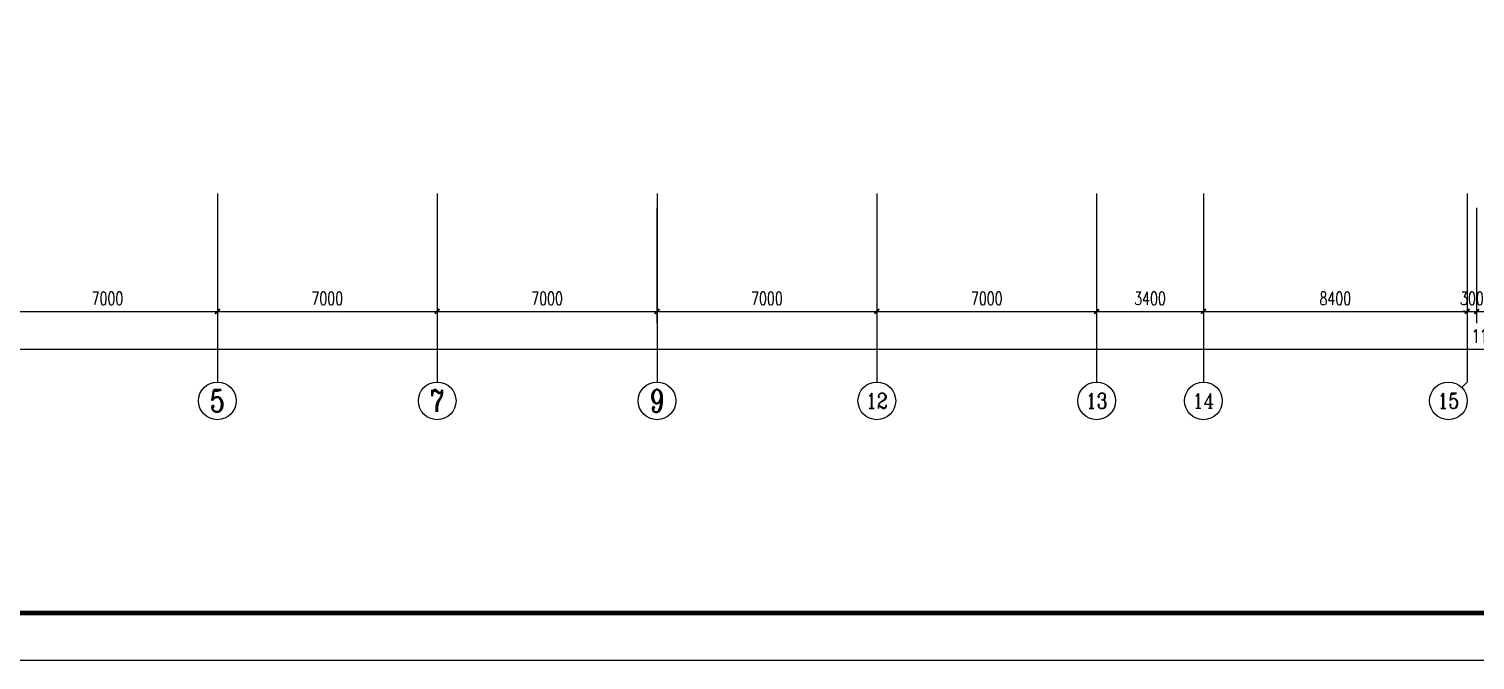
# Model space of a CAD drawing. Extents: x 0 to 302064749, y -59725395 to 1524223.
# Drawn here: x 208851080 to 213456080, y -24088410 to -22078836 of the extents above; entities that cross this region are included whole.
import ezdxf
from ezdxf.enums import TextEntityAlignment as Align

# ---------------------------------------------------------------- set-up
doc = ezdxf.new("R2010")
doc.units = 0
doc.header["$LTSCALE"] = 1000
for name, color, linetype in [('0-底图', 7, 'Continuous'), ('AXIS', 3, 'Continuous'), ('AXIS_TEXT', 7, 'Continuous'), ('BTTK', 7, 'Continuous'), ('PUB_TITLE', 4, 'Continuous')]:
    doc.layers.add(name, color=color, linetype=linetype)
doc.styles.add('_TCH_AXIS', font='COMPLEX', dxfattribs={"bigfont": 'GBCBIG'})
doc.styles.add('A_DIM_T3', font='simplex.shx', dxfattribs={"width": 0.7, "bigfont": 'gbcbig.shx'})
doc.styles.add('COMPLEX', font='COMPLEX')
doc.styles.add('HZ(TK)', font='geniso.shx', dxfattribs={"width": 0.9, "bigfont": 'hztxt.shx'})
doc.dimstyles.new('_TCH_ARCH&&150', dxfattribs={"dimtxt": 420, "dimasz": 150, "dimexe": 375, "dimexo": 450, "dimgap": 202.5, "dimtad": 1, "dimdec": 0, "dimzin": 0, "dimdsep": 46, "dimtxsty": 'A_DIM_T3', "dimblk": 'ARCHTICK', "dimcen": 0.09, "dimclrt": 7, "dimazin": 2, "dimtfac": 1, "dimtdec": 0, "dimtix": 1, "dimtmove": 2, "dimatfit": 3, "dimfxl": 150, "dimtolj": 1, "dimtzin": 0, "dimarcsym": 0})

# ---------------------------------------------------------------- blocks, each defined once
blk = doc.blocks.new('vhtemplate_2020年新竖式图框_A0')
at = {"layer": 'PUB_TITLE', "color": 7}
blk.add_lwpolyline([(0, 0), (1189, 0), (1189, 841), (0, 841)], close=True, dxfattribs=at)
at = {"layer": 'PUB_TITLE', "const_width": 1}
blk.add_lwpolyline([(25, 10), (1179, 10), (1179, 831), (25, 831)], close=True, dxfattribs=at)
at = {"layer": 'BTTK', "color": 4, "style": 'HZ(TK)', "width": 0.9}
for tag, p in [('合作单位', (1144, 743.5)), ('建设单位', (1144, 209.5)), ('工程名称', (1144, 176.5)), ('子项名称', (1154, 160)), ('图纸名称', (1144, 141))]:
    blk.add_attdef(tag, text='', height=3.5, dxfattribs=at).set_placement(p, align=Align.MIDDLE_CENTER)
for tag, p in [('注册证书号', (1156.5, 309.01)), ('注册印章号', (1156.5, 301.01)), ('设计号', (1154, 193)), ('图别', (1137.75, 34)), ('图号', (1170.25, 34)), ('版本号', (1137.75, 26)), ('日期', (1170.25, 26))]:
    blk.add_attdef(tag, text='', height=3.5, dxfattribs=at).set_placement(p, align=Align.MIDDLE)
blk = doc.blocks.new('_AXISO')
blk.add_circle((0, 0), 0.5)
at = {"layer": 'AXIS_TEXT', "style": 'COMPLEX', "width": 1.041667}
blk.add_attdef('A', text='', height=0.56, dxfattribs=at).set_placement((-0.25, -0.28), (0.25, -0.28), align=Align.FIT)
blk = doc.blocks.new('_ArchTick')
at = {"color": 0, "linetype": 'ByBlock', "const_width": 0.4}
blk.add_lwpolyline([(-0.5, -0.5), (0.5, 0.5)], dxfattribs=at)
blk = doc.blocks.new('*D794')
at = {"layer": 'AXIS', "color": 0, "lineweight": -2, "transparency": 16777216}
for p, q in [((1061311, -195248), (1061311, -200123)), ((1172511, -195248), (1172511, -200123)), ((1061311, -199748), (1172511, -199748))]:
    blk.add_line(p, q, dxfattribs=at)
at = {"layer": 'Defpoints', "color": 0, "transparency": 16777216}
for p in [(1061311, -194798), (1172511, -194798), (1172511, -199748)]:
    blk.add_point(p, dxfattribs=at)
at = {"layer": 'AXIS', "color": 0, "lineweight": -2, "transparency": 16777216, "xscale": 150, "yscale": 150, "zscale": 150, "rotation": 180}
blk.add_blockref('_ArchTick', (1061311, -199748), dxfattribs=at)
at = {"layer": 'AXIS', "color": 0, "lineweight": -2, "transparency": 16777216, "xscale": 150, "yscale": 150, "zscale": 150}
blk.add_blockref('_ArchTick', (1172511, -199748), dxfattribs=at)
at = {"layer": 'AXIS', "color": 7, "transparency": 16777216, "insert": (1116911, -199335), "char_height": 420, "attachment_point": 5, "style": 'A_DIM_T3'}
blk.add_mtext('\\A1;111200', dxfattribs=at)
blk = doc.blocks.new('*D843')
at = {"layer": 'AXIS', "color": 0, "lineweight": -2, "transparency": 16777216}
for p, q in [((1069211, -195248), (1069211, -198923)), ((1076211, -195248), (1076211, -198923)), ((1069211, -198548), (1076211, -198548))]:
    blk.add_line(p, q, dxfattribs=at)
at = {"layer": 'Defpoints', "color": 0, "transparency": 16777216}
for p in [(1069211, -194798), (1076211, -194798), (1076211, -198548)]:
    blk.add_point(p, dxfattribs=at)
at = {"layer": 'AXIS', "color": 0, "lineweight": -2, "transparency": 16777216, "xscale": 150, "yscale": 150, "zscale": 150, "rotation": 180}
blk.add_blockref('_ArchTick', (1069211, -198548), dxfattribs=at)
at = {"layer": 'AXIS', "color": 0, "lineweight": -2, "transparency": 16777216, "xscale": 150, "yscale": 150, "zscale": 150}
blk.add_blockref('_ArchTick', (1076211, -198548), dxfattribs=at)
at = {"layer": 'AXIS', "color": 7, "transparency": 16777216, "insert": (1072711, -198135), "char_height": 420, "attachment_point": 5, "style": 'A_DIM_T3'}
blk.add_mtext('\\A1;7000', dxfattribs=at)
blk = doc.blocks.new('*D844')
at = {"layer": 'AXIS', "color": 0, "lineweight": -2, "transparency": 16777216}
for p, q in [((1076211, -195248), (1076211, -198923)), ((1083211, -195248), (1083211, -198923)), ((1076211, -198548), (1083211, -198548))]:
    blk.add_line(p, q, dxfattribs=at)
at = {"layer": 'Defpoints', "color": 0, "transparency": 16777216}
for p in [(1076211, -194798), (1083211, -194798), (1083211, -198548)]:
    blk.add_point(p, dxfattribs=at)
at = {"layer": 'AXIS', "color": 0, "lineweight": -2, "transparency": 16777216, "xscale": 150, "yscale": 150, "zscale": 150, "rotation": 180}
blk.add_blockref('_ArchTick', (1076211, -198548), dxfattribs=at)
at = {"layer": 'AXIS', "color": 0, "lineweight": -2, "transparency": 16777216, "xscale": 150, "yscale": 150, "zscale": 150}
blk.add_blockref('_ArchTick', (1083211, -198548), dxfattribs=at)
at = {"layer": 'AXIS', "color": 7, "transparency": 16777216, "insert": (1079711, -198135), "char_height": 420, "attachment_point": 5, "style": 'A_DIM_T3'}
blk.add_mtext('\\A1;7000', dxfattribs=at)
blk = doc.blocks.new('*D845')
at = {"layer": 'AXIS', "color": 0, "lineweight": -2, "transparency": 16777216}
for p, q in [((1083211, -195248), (1083211, -198923)), ((1090211, -195248), (1090211, -198923)), ((1083211, -198548), (1090211, -198548))]:
    blk.add_line(p, q, dxfattribs=at)
at = {"layer": 'Defpoints', "color": 0, "transparency": 16777216}
for p in [(1083211, -194798), (1090211, -194798), (1090211, -198548)]:
    blk.add_point(p, dxfattribs=at)
at = {"layer": 'AXIS', "color": 0, "lineweight": -2, "transparency": 16777216, "xscale": 150, "yscale": 150, "zscale": 150, "rotation": 180}
blk.add_blockref('_ArchTick', (1083211, -198548), dxfattribs=at)
at = {"layer": 'AXIS', "color": 0, "lineweight": -2, "transparency": 16777216, "xscale": 150, "yscale": 150, "zscale": 150}
blk.add_blockref('_ArchTick', (1090211, -198548), dxfattribs=at)
at = {"layer": 'AXIS', "color": 7, "transparency": 16777216, "insert": (1086711, -198135), "char_height": 420, "attachment_point": 5, "style": 'A_DIM_T3'}
blk.add_mtext('\\A1;7000', dxfattribs=at)
blk = doc.blocks.new('*D846')
at = {"layer": 'AXIS', "color": 0, "lineweight": -2, "transparency": 16777216}
for p, q in [((1090211, -195248), (1090211, -198923)), ((1097211, -195248), (1097211, -198923)), ((1090211, -198548), (1097211, -198548))]:
    blk.add_line(p, q, dxfattribs=at)
at = {"layer": 'Defpoints', "color": 0, "transparency": 16777216}
for p in [(1090211, -194798), (1097211, -194798), (1097211, -198548)]:
    blk.add_point(p, dxfattribs=at)
at = {"layer": 'AXIS', "color": 0, "lineweight": -2, "transparency": 16777216, "xscale": 150, "yscale": 150, "zscale": 150, "rotation": 180}
blk.add_blockref('_ArchTick', (1090211, -198548), dxfattribs=at)
at = {"layer": 'AXIS', "color": 0, "lineweight": -2, "transparency": 16777216, "xscale": 150, "yscale": 150, "zscale": 150}
blk.add_blockref('_ArchTick', (1097211, -198548), dxfattribs=at)
at = {"layer": 'AXIS', "color": 7, "transparency": 16777216, "insert": (1093711, -198135), "char_height": 420, "attachment_point": 5, "style": 'A_DIM_T3'}
blk.add_mtext('\\A1;7000', dxfattribs=at)
blk = doc.blocks.new('*D847')
at = {"layer": 'AXIS', "color": 0, "lineweight": -2, "transparency": 16777216}
for p, q in [((1097211, -195248), (1097211, -198923)), ((1104211, -195248), (1104211, -198923)), ((1097211, -198548), (1104211, -198548))]:
    blk.add_line(p, q, dxfattribs=at)
at = {"layer": 'Defpoints', "color": 0, "transparency": 16777216}
for p in [(1097211, -194798), (1104211, -194798), (1104211, -198548)]:
    blk.add_point(p, dxfattribs=at)
at = {"layer": 'AXIS', "color": 0, "lineweight": -2, "transparency": 16777216, "xscale": 150, "yscale": 150, "zscale": 150, "rotation": 180}
blk.add_blockref('_ArchTick', (1097211, -198548), dxfattribs=at)
at = {"layer": 'AXIS', "color": 0, "lineweight": -2, "transparency": 16777216, "xscale": 150, "yscale": 150, "zscale": 150}
blk.add_blockref('_ArchTick', (1104211, -198548), dxfattribs=at)
at = {"layer": 'AXIS', "color": 7, "transparency": 16777216, "insert": (1100711, -198135), "char_height": 420, "attachment_point": 5, "style": 'A_DIM_T3'}
blk.add_mtext('\\A1;7000', dxfattribs=at)
blk = doc.blocks.new('*D848')
at = {"layer": 'AXIS', "color": 0, "lineweight": -2, "transparency": 16777216}
for p, q in [((1104211, -195248), (1104211, -198923)), ((1107611, -195248), (1107611, -198923)), ((1104211, -198548), (1107611, -198548))]:
    blk.add_line(p, q, dxfattribs=at)
at = {"layer": 'Defpoints', "color": 0, "transparency": 16777216}
for p in [(1104211, -194798), (1107611, -194798), (1107611, -198548)]:
    blk.add_point(p, dxfattribs=at)
at = {"layer": 'AXIS', "color": 0, "lineweight": -2, "transparency": 16777216, "xscale": 150, "yscale": 150, "zscale": 150, "rotation": 180}
blk.add_blockref('_ArchTick', (1104211, -198548), dxfattribs=at)
at = {"layer": 'AXIS', "color": 0, "lineweight": -2, "transparency": 16777216, "xscale": 150, "yscale": 150, "zscale": 150}
blk.add_blockref('_ArchTick', (1107611, -198548), dxfattribs=at)
at = {"layer": 'AXIS', "color": 7, "transparency": 16777216, "insert": (1105911, -198135), "char_height": 420, "attachment_point": 5, "style": 'A_DIM_T3'}
blk.add_mtext('\\A1;3400', dxfattribs=at)
blk = doc.blocks.new('*D849')
at = {"layer": 'AXIS', "color": 0, "lineweight": -2, "transparency": 16777216}
for p, q in [((1107611, -195248), (1107611, -198923)), ((1116011, -195248), (1116011, -198923)), ((1107611, -198548), (1116011, -198548))]:
    blk.add_line(p, q, dxfattribs=at)
at = {"layer": 'Defpoints', "color": 0, "transparency": 16777216}
for p in [(1107611, -194798), (1116011, -194798), (1116011, -198548)]:
    blk.add_point(p, dxfattribs=at)
at = {"layer": 'AXIS', "color": 0, "lineweight": -2, "transparency": 16777216, "xscale": 150, "yscale": 150, "zscale": 150, "rotation": 180}
blk.add_blockref('_ArchTick', (1107611, -198548), dxfattribs=at)
at = {"layer": 'AXIS', "color": 0, "lineweight": -2, "transparency": 16777216, "xscale": 150, "yscale": 150, "zscale": 150}
blk.add_blockref('_ArchTick', (1116011, -198548), dxfattribs=at)
at = {"layer": 'AXIS', "color": 7, "transparency": 16777216, "insert": (1111811, -198135), "char_height": 420, "attachment_point": 5, "style": 'A_DIM_T3'}
blk.add_mtext('\\A1;8400', dxfattribs=at)
blk = doc.blocks.new('*D850')
at = {"layer": 'AXIS', "color": 0, "lineweight": -2, "transparency": 16777216}
for p, q in [((1116011, -195248), (1116011, -198923)), ((1116311, -195248), (1116311, -198923)), ((1116011, -198548), (1115861, -198548)), ((1116011, -198548), (1116311, -198548)), ((1116311, -198548), (1116461, -198548))]:
    blk.add_line(p, q, dxfattribs=at)
at = {"layer": 'Defpoints', "color": 0, "transparency": 16777216}
for p in [(1116011, -194798), (1116311, -194798), (1116311, -198548)]:
    blk.add_point(p, dxfattribs=at)
at = {"layer": 'AXIS', "color": 0, "lineweight": -2, "transparency": 16777216, "xscale": 150, "yscale": 150, "zscale": 150}
blk.add_blockref('_ArchTick', (1116011, -198548), dxfattribs=at)
at = {"layer": 'AXIS', "color": 0, "lineweight": -2, "transparency": 16777216, "xscale": 150, "yscale": 150, "zscale": 150, "rotation": 180}
blk.add_blockref('_ArchTick', (1116311, -198548), dxfattribs=at)
at = {"layer": 'AXIS', "color": 7, "transparency": 16777216, "insert": (1116161, -198135), "char_height": 420, "attachment_point": 5, "style": 'A_DIM_T3'}
blk.add_mtext('\\A1;300', dxfattribs=at)
blk = doc.blocks.new('*D851')
at = {"layer": 'AXIS', "color": 0, "lineweight": -2, "transparency": 16777216}
for p, q in [((1116311, -195248), (1116311, -198923)), ((1123311, -195248), (1123311, -198923)), ((1116311, -198548), (1123311, -198548))]:
    blk.add_line(p, q, dxfattribs=at)
at = {"layer": 'Defpoints', "color": 0, "transparency": 16777216}
for p in [(1116311, -194798), (1123311, -194798), (1123311, -198548)]:
    blk.add_point(p, dxfattribs=at)
at = {"layer": 'AXIS', "color": 0, "lineweight": -2, "transparency": 16777216, "xscale": 150, "yscale": 150, "zscale": 150, "rotation": 180}
blk.add_blockref('_ArchTick', (1116311, -198548), dxfattribs=at)
at = {"layer": 'AXIS', "color": 0, "lineweight": -2, "transparency": 16777216, "xscale": 150, "yscale": 150, "zscale": 150}
blk.add_blockref('_ArchTick', (1123311, -198548), dxfattribs=at)
at = {"layer": 'AXIS', "color": 7, "transparency": 16777216, "insert": (1119811, -198135), "char_height": 420, "attachment_point": 5, "style": 'A_DIM_T3'}
blk.add_mtext('\\A1;7000', dxfattribs=at)
blk = doc.blocks.new('jgfjh')
at = {"layer": 'AXIS'}
for p, q in [((1076211.3, -194797.5), (1076211.3, -200797.5)), ((1083211.3, -194797.5), (1083211.3, -200797.5)), ((1090211.3, -194797.5), (1090211.3, -200797.5)), ((1097211.3, -194797.5), (1097211.3, -200797.5)), ((1104211.3, -194797.5), (1104211.3, -200797.5)), ((1107611.3, -194797.5), (1107611.3, -200797.5)), ((1116011.3, -194797.5), (1116011.3, -200797.5)), ((1115835.6, -200973.3), (1116011.3, -200797.5))]:
    blk.add_line(p, q, dxfattribs=at)
ref = blk.add_blockref('_AXISO', (1076211.3, -201397.5), dxfattribs=dict(at, xscale=1200, yscale=1200, zscale=1200))
ref.add_attrib('A', '5', dxfattribs={"layer": 'AXIS_TEXT', "height": 698.9, "style": '_TCH_AXIS'}).set_placement((1075978.3, -201747), (1076444.3, -201747), align=Align.FIT)
ref = blk.add_blockref('_AXISO', (1083211.3, -201397.5), dxfattribs=dict(at, xscale=1200, yscale=1200, zscale=1200))
ref.add_attrib('A', '7', dxfattribs={"layer": 'AXIS_TEXT', "height": 698.9, "style": '_TCH_AXIS'}).set_placement((1082978.3, -201747), (1083444.3, -201747), align=Align.FIT)
ref = blk.add_blockref('_AXISO', (1090211.3, -201397.5), dxfattribs=dict(at, xscale=1200, yscale=1200, zscale=1200))
ref.add_attrib('A', '9', dxfattribs={"layer": 'AXIS_TEXT', "height": 714.2, "style": '_TCH_AXIS', "width": 0.928571}).set_placement((1089990.2, -201754.6), (1090432.4, -201754.6), align=Align.FIT)
ref = blk.add_blockref('_AXISO', (1097211.3, -201397.5), dxfattribs=dict(at, xscale=1200, yscale=1200, zscale=1200))
ref.add_attrib('A', '12', dxfattribs={"layer": 'AXIS_TEXT', "height": 481.71, "style": '_TCH_AXIS', "width": 1.034483}).set_placement((1096867.2, -201638.4), (1097555.4, -201638.4), align=Align.FIT)
ref = blk.add_blockref('_AXISO', (1104211.3, -201397.5), dxfattribs=dict(at, xscale=1200, yscale=1200, zscale=1200))
ref.add_attrib('A', '13', dxfattribs={"layer": 'AXIS_TEXT', "height": 481.71, "style": '_TCH_AXIS', "width": 1.034483}).set_placement((1103867.2, -201638.4), (1104555.4, -201638.4), align=Align.FIT)
ref = blk.add_blockref('_AXISO', (1107611.3, -201397.5), dxfattribs=dict(at, xscale=1200, yscale=1200, zscale=1200))
ref.add_attrib('A', '14', dxfattribs={"layer": 'AXIS_TEXT', "height": 471.11, "style": '_TCH_AXIS'}).set_placement((1107263.6, -201633.1), (1107959, -201633.1), align=Align.FIT)
ref = blk.add_blockref('_AXISO', (1115411.3, -201397.5), dxfattribs=dict(at, xscale=1200, yscale=1200, zscale=1200))
ref.add_attrib('A', '15', dxfattribs={"layer": 'AXIS_TEXT', "height": 481.71, "style": '_TCH_AXIS', "width": 1.034483}).set_placement((1115067.2, -201638.4), (1115755.4, -201638.4), align=Align.FIT)
for p1, p2, distance, picture, middle in [((1061311.3, -194797.5), (1172511.3, -194797.5), -4950, '*D794', (1116911.3, -199335)), ((1069211.3, -194797.5), (1076211.3, -194797.5), -3750, '*D843', (1072711.3, -198135)), ((1076211.3, -194797.5), (1083211.3, -194797.5), -3750, '*D844', (1079711.3, -198135)), ((1083211.3, -194797.5), (1090211.3, -194797.5), -3750, '*D845', (1086711.3, -198135)), ((1090211.3, -194797.5), (1097211.3, -194797.5), -3750, '*D846', (1093711.3, -198135)), ((1097211.3, -194797.5), (1104211.3, -194797.5), -3750, '*D847', (1100711.3, -198135)), ((1104211.3, -194797.5), (1107611.3, -194797.5), -3750, '*D848', (1105911.3, -198135)), ((1107611.3, -194797.5), (1116011.3, -194797.5), -3750, '*D849', (1111811.3, -198135)), ((1116011.3, -194797.5), (1116311.3, -194797.5), -3750, '*D850', (1116161.3, -198135)), ((1116311.3, -194797.5), (1123311.3, -194797.5), -3750, '*D851', (1119811.3, -198135))]:
    dim = blk.add_aligned_dim(p1=p1, p2=p2, distance=distance, dimstyle='_TCH_ARCH&&150', dxfattribs=at)
    dim.commit()
    dim.dimension.update_dxf_attribs({"geometry": picture, "text_midpoint": middle})
blk = doc.blocks.new('1#教学楼-电提建筑结构')
at = {"layer": '0-底图', "xscale": 150, "yscale": 150, "zscale": 150}
blk.add_blockref('vhtemplate_2020年新竖式图框_A0', (2031891.8, -240433), dxfattribs=at)
at = {"layer": '0-底图'}
blk.add_blockref('jgfjh', (997396.8, -30782), dxfattribs=at)

msp = doc.modelspace()

# ---------------------------------------------------------------- block references
at = {"xscale": 100, "yscale": 100, "zscale": 100}
msp.add_blockref('1#教学楼-电提建筑结构', (2090275, -45113), dxfattribs=at)

doc.saveas('drawing.dxf')
